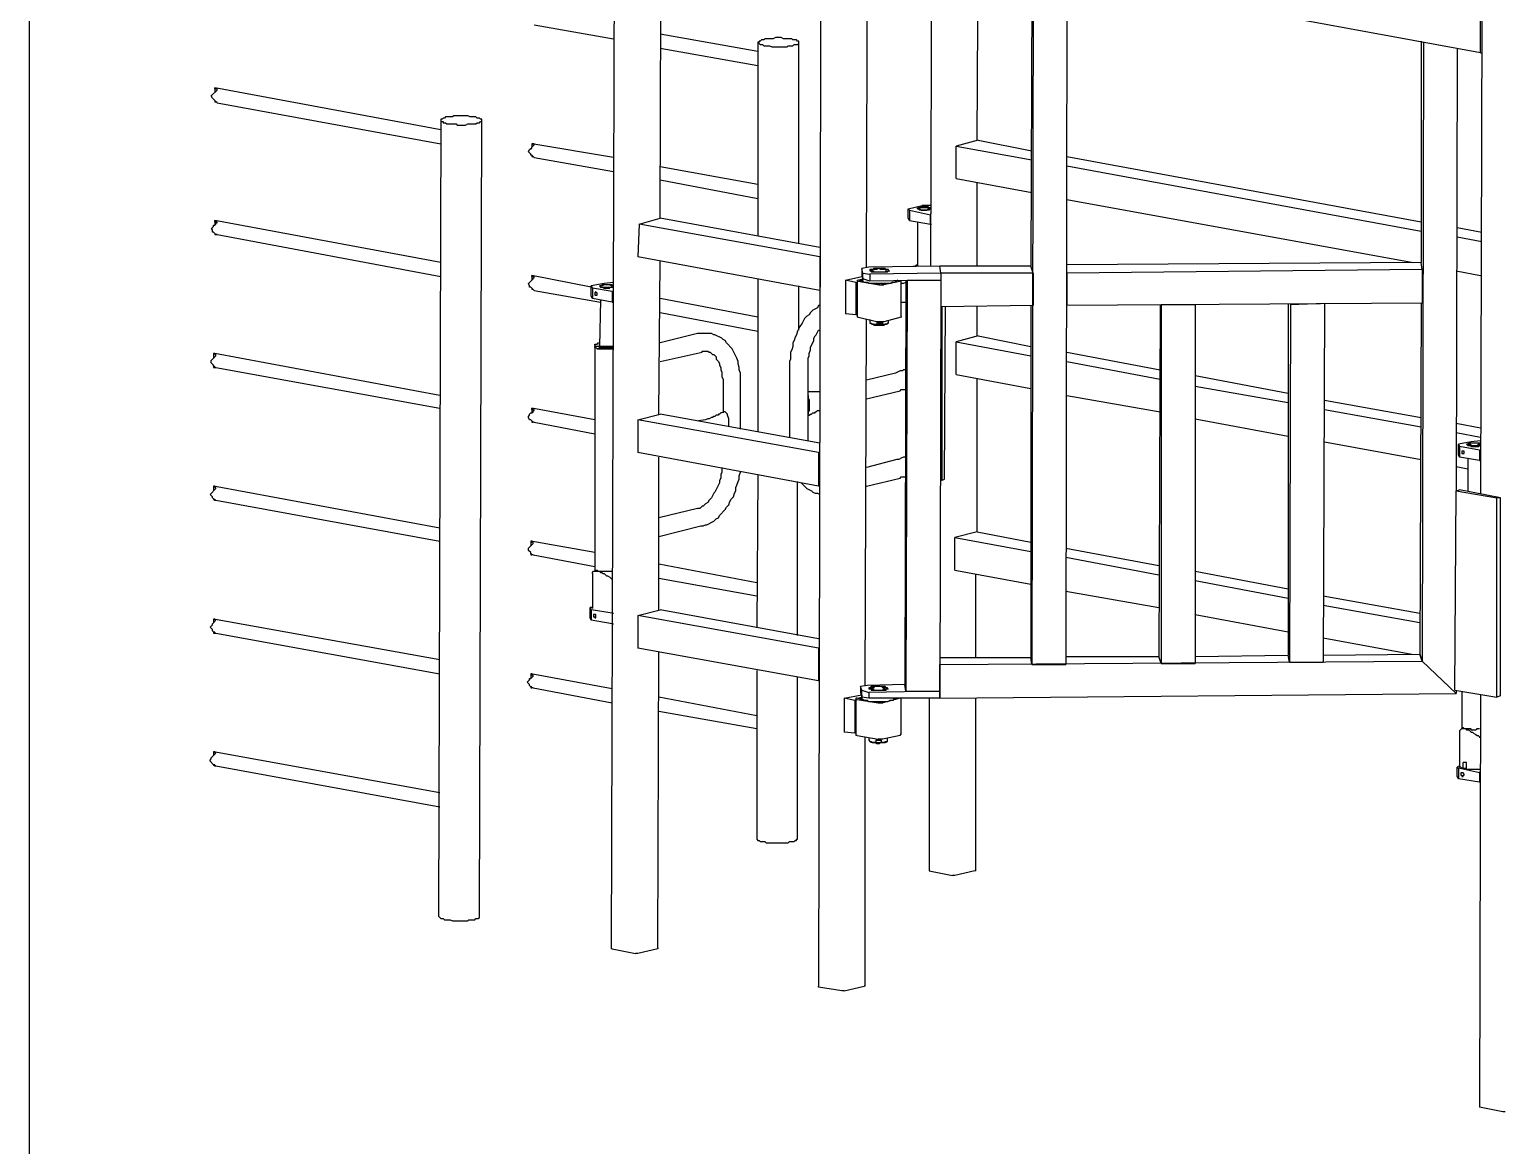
# Model space of a CAD drawing. Extents: x 41 to 1544, y 35 to 1189.
# Drawn here: x 40.6 to 344.3, y 823.5 to 1053.4 of the extents above; entities that cross this region are included whole.
import ezdxf

# ---------------------------------------------------------------- set-up
doc = ezdxf.new("R2010")
doc.units = 0
doc.layers.add('2345-64C-02_Sort_layout', color=7, linetype='CONTINUOUS')

msp = doc.modelspace()

# ---------------------------------------------------------------- linework, layer by layer
at = {"layer": '2345-64C-02_Sort_layout', "color": 7}
for points in [[(40.56, 35.04), (40.56, 1188.72)], [(161.04, 1088.16), (160.32, 864)], [(170.4, 1014.48), (170.64, 1079.52)], [(203.52, 1080.24), (203.04, 856.32)], [(339.36, 1048.5601), (208.56, 1072.5601), (208.8, 1079.28)], [(212.88, 1004.4), (213.12, 1071.84)], [(226.32, 1069.2), (226.08, 1004.64)], [(235.68, 1030.5601), (235.92, 1067.52)], [(246.96, 1061.28), (246.72, 1004.64)], [(247.2, 1061.28), (246.96, 922.56), (253.92, 922.56)], [(254.16, 1061.28), (253.92, 922.56)], [(144.48, 1054.3199), (160.8, 1051.4399)], [(339.6, 1055.52), (339.36, 957.84)], [(339.36, 1048.5601), (339.36, 1055.52)], [(190.56, 1048.8), (170.4, 1052.4)], [(197.52, 1051.4399), (195.84, 1051.4399), (195.36, 1051.6799), (194.16, 1051.6799), (193.68, 1051.4399), (192, 1051.4399), (191.76, 1051.2), (191.28, 1051.2), (191.04, 1050.96), (190.8, 1050.96), (190.8, 1050.72), (190.56, 1050.72), (190.8, 1050.48), (191.04, 1050.24), (191.52, 1050.24), (191.76, 1050), (192.96, 1050), (193.44, 1049.76), (196.56, 1049.76), (196.8, 1050), (197.76, 1050), (198, 1050.24), (198.72, 1050.24), (198.96, 1050.48), (198.96, 1050.96), (198.72, 1050.96), (198.48, 1051.2), (197.76, 1051.2), (197.52, 1051.4399)], [(327.12, 1050.96), (327.12, 1005.36)], [(170.4, 1049.52), (190.56, 1045.92)], [(190.56, 1050.72), (190.56, 1010.88)], [(198.96, 1009.2), (198.96, 1050.72)], [(327.6, 1050.72), (327.36, 923.28), (326.88, 924.72)], [(334.56, 1049.52), (334.32, 958.32)], [(339.36, 1048.5601), (339.6, 1048.5601)], [(78, 1039.6801), (79.2, 1040.88), (79.2, 1041.12), (78.96, 1041.12), (78.72, 1041.12), (78.72, 1041.36)], [(79.2, 1038.24), (78.24, 1039.2), (78, 1039.6799)], [(125.28, 1032.72), (78.72, 1041.36)], [(78.72, 1041.36), (78.72, 1040.4)], [(78.72, 1038.72), (78.72, 1038.48)], [(78.72, 1038.48), (78.96, 1038.48), (79.2, 1038.48)], [(79.2, 1038.24), (125.28, 1029.84)], [(125.28, 1034.64), (124.8, 870.72)], [(132.24, 1035.36), (131.28, 1035.36), (130.8, 1035.6), (127.92, 1035.6), (127.68, 1035.36), (126.24, 1035.36), (126, 1035.12), (125.76, 1035.12), (125.52, 1034.88), (125.28, 1034.88), (125.28, 1034.4), (125.52, 1034.4), (125.76, 1034.4), (125.76, 1034.16), (126.24, 1034.16), (126.48, 1033.9199), (128.4, 1033.9199), (128.64, 1033.6799), (130.32, 1033.6799), (130.8, 1033.9199), (132.48, 1033.9199), (132.72, 1034.16), (133.2, 1034.16), (133.44, 1034.4), (133.68, 1034.4), (133.68, 1034.88), (133.44, 1034.88), (133.2, 1035.12), (132.72, 1035.12), (132.48, 1035.36), (132.24, 1035.36)], [(133.2, 870.72), (133.68, 1034.64)], [(144.48, 1026.96), (144, 1027.4399), (143.76, 1027.4399), (143.76, 1027.6799), (143.28, 1028.16), (143.52, 1028.64), (143.76, 1028.88), (144, 1028.88), (144, 1029.12), (144.48, 1029.6), (144.48, 1029.84), (144.24, 1029.84), (144, 1029.84), (144.24, 1029.84)], [(160.8, 1026.96), (144, 1029.84)], [(144, 1029.84), (144, 1029.12)], [(235.92, 1030.5601), (231.36, 1029.36)], [(235.92, 1030.5601), (246.96, 1028.4)], [(144, 1027.4399), (144, 1027.2)], [(144, 1027.2), (144.24, 1027.2)], [(144.48, 1026.96), (160.8, 1024.08)], [(231.36, 1029.36), (246.96, 1026.48)], [(231.36, 1022.64), (231.36, 1029.36)], [(254.16, 1027.2), (327.12, 1013.76)], [(190.56, 1021.44), (170.4, 1025.04)], [(254.16, 1025.28), (327.12, 1011.84)], [(170.4, 1022.4), (190.56, 1018.56)], [(231.36, 1022.64), (246.96, 1019.76)], [(235.68, 1004.64), (235.68, 1021.68)], [(254.16, 1018.32), (325.44, 1005.36)], [(166.08, 1013.28), (170.4, 1014.48)], [(203.28, 1008.48), (170.4, 1014.48)], [(221.52, 1016.4), (224.4, 1017.12)], [(221.52, 1016.4), (221.76, 1016.16)], [(221.52, 1014.48), (221.52, 1016.4)], [(221.76, 1014), (221.52, 1014.48)], [(221.76, 1016.16), (226.08, 1015.2)], [(221.76, 1016.16), (221.76, 1014)], [(223.68, 1016.64), (223.44, 1016.4)], [(226.08, 1016.4), (225.84, 1016.4), (225.84, 1016.16), (223.92, 1016.16), (223.68, 1016.4), (223.44, 1016.4), (223.44, 1016.64), (223.68, 1016.64)], [(223.44, 1016.4), (223.68, 1016.4)], [(223.68, 1016.64), (223.92, 1016.64), (224.16, 1016.88), (225.6, 1016.88), (225.6, 1016.64), (226.08, 1016.64)], [(223.92, 1016.4), (224.16, 1016.16), (225.36, 1016.16), (225.6, 1016.4), (226.08, 1016.4), (226.08, 1016.64), (223.68, 1016.64), (223.68, 1016.64), (223.68, 1016.4), (223.92, 1016.4)], [(226.08, 1017.12), (224.4, 1017.12)], [(226.08, 1016.4), (226.08, 1016.64)], [(226.08, 1015.44), (226.08, 1015.2)], [(226.08, 1013.28), (226.08, 1015.2)], [(78.72, 1011.12), (78.96, 1011.12), (79.2, 1011.12), (78.96, 1011.12), (78.48, 1011.6), (78.24, 1011.6), (78.24, 1012.08), (78, 1012.32), (78.48, 1012.8), (78.48, 1013.04), (78.72, 1013.04), (78.96, 1013.28), (78.96, 1013.52), (79.2, 1013.52), (79.2, 1013.7599), (78.96, 1013.7599), (78.72, 1013.7599), (78.72, 1014), (78.96, 1014)], [(125.28, 1005.36), (78.72, 1014)], [(78.72, 1014), (78.72, 1013.04)], [(166.08, 1013.28), (165.84, 1006.56)], [(203.28, 1006.56), (166.08, 1013.28)], [(221.76, 1014), (226.08, 1013.28)], [(223.44, 1013.76), (223.44, 1004.64)], [(226.08, 1013.28), (226.32, 1013.28)], [(334.56, 1012.56), (339.6, 1011.6)], [(78.72, 1011.36), (78.72, 1011.12)], [(79.2, 1011.12), (125.28, 1002.48)], [(334.56, 1010.64), (339.6, 1009.68)], [(203.28, 999.6), (165.84, 1006.56)], [(170.16, 974.16), (170.4, 1005.6)], [(203.28, 1006.56), (203.28, 999.6)], [(203.28, 1006.56), (203.52, 1006.56)], [(327.12, 1005.36), (254.16, 1004.88)], [(327.36, 1003.92), (327.12, 1005.36)], [(144.48, 999.6), (143.76, 1000.32), (143.52, 1000.32), (143.52, 1000.56), (143.28, 1001.04), (144.24, 1002), (144.24, 1002.24), (144.48, 1002.24), (144.48, 1002.48), (144.24, 1002.48), (144, 1002.48), (144, 1002.72), (144.24, 1002.72)], [(156.24, 1000.32), (144, 1002.72)], [(144, 1002.72), (144, 1001.76)], [(208.56, 1001.76), (211.92, 1002.48)], [(213.36, 1004.4), (211.92, 1004.16)], [(212.16, 1003.2), (211.92, 1004.16)], [(211.92, 1004.16), (211.92, 1002.72), (212.16, 1002)], [(212.16, 1003.2), (213.6, 1002.96)], [(213.6, 1002.96), (213.6, 1001.52), (212.16, 1002), (212.16, 1003.2)], [(228, 1004.64), (213.36, 1004.4)], [(215.52, 1004.16), (214.32, 1004.16), (214.32, 1003.92), (213.6, 1003.92), (213.6, 1003.68), (213.84, 1003.68), (213.84, 1003.44), (216.96, 1003.44), (216.96, 1003.44), (217.2, 1003.44), (217.44, 1003.68), (217.44, 1003.92), (216.96, 1003.92), (216.72, 1004.16), (215.52, 1004.16)], [(213.6, 1003.68), (213.84, 1003.68), (213.84, 1003.44), (217.2, 1003.44), (217.2, 1003.68), (217.44, 1003.68), (217.44, 1003.92), (216.72, 1003.92), (216.48, 1004.16), (214.56, 1004.16), (214.32, 1003.92), (213.84, 1003.92), (213.84, 1003.68), (213.6, 1003.68)], [(213.6, 1003.68), (213.84, 1003.68)], [(228.24, 1003.2), (213.6, 1002.96)], [(228.24, 1003.2), (228.24, 1001.76), (213.6, 1001.52)], [(214.08, 1003.68), (214.32, 1003.68), (214.32, 1003.44), (216.72, 1003.44), (216.96, 1003.68), (216.96, 1003.92), (215.76, 1003.92), (215.52, 1004.16), (215.28, 1004.16), (215.04, 1003.92), (214.08, 1003.92), (214.08, 1003.68)], [(217.44, 1003.68), (217.68, 1003.68)], [(222.48, 1004.64), (222.96, 1004.64), (223.2, 1004.88), (223.44, 1004.88)], [(228.24, 1003.2), (228, 1004.64)], [(228.24, 1003.2), (228, 1004.64)], [(246.72, 1004.64), (228, 1004.64)], [(247.2, 1003.2), (228.24, 1003.2), (228.24, 996.24)], [(247.2, 1003.2), (247.2, 996.48), (228.24, 996.24)], [(247.2, 1003.2), (246.72, 1004.64)], [(327.36, 1003.92), (254.16, 1003.2), (254.16, 996.48)], [(327.36, 1003.92), (327.36, 996.96), (254.16, 996.48)], [(334.32, 1003.68), (339.36, 1002.72)], [(144, 1000.08), (144, 999.84)], [(144, 999.84), (144, 999.84), (144.24, 999.84)], [(144.48, 999.6), (158.16, 997.2)], [(158.88, 1001.04), (156.24, 1000.56)], [(156.24, 1000.56), (156.48, 1000.08)], [(156.24, 998.4), (156.24, 1000.56)], [(156.48, 1000.08), (156.48, 997.92)], [(160.56, 999.36), (156.48, 1000.08)], [(157.44, 998.88), (157.44, 999.12), (157.2, 999.12), (157.2, 999.36), (156.96, 999.12), (156.96, 998.64), (157.44, 998.64), (157.44, 998.88)], [(158.4, 1000.56), (157.92, 1000.56), (158.16, 1000.32), (158.64, 1000.32), (158.88, 1000.08), (160.08, 1000.08), (160.08, 1000.32), (160.8, 1000.32)], [(158.64, 1000.32), (160.56, 1000.32), (160.56, 1000.56), (160.32, 1000.56), (160.08, 1000.8), (158.64, 1000.8), (158.64, 1000.56), (158.4, 1000.56), (158.4, 1000.56), (158.16, 1000.56), (158.16, 1000.32), (158.64, 1000.32)], [(158.16, 1000.56), (158.16, 1000.32)], [(158.16, 1000.32), (158.4, 1000.32)], [(160.8, 1000.56), (160.56, 1000.56), (160.56, 1000.8), (158.4, 1000.8), (158.4, 1000.56)], [(160.8, 1001.28), (158.88, 1001.04)], [(160.8, 1000.32), (160.56, 1000.56)], [(160.56, 999.36), (160.56, 997.2)], [(160.56, 999.36), (160.8, 999.36)], [(190.56, 1002), (190.56, 970.56)], [(198.96, 991.44), (198.96, 1000.56)], [(203.28, 999.84), (203.28, 999.6)], [(210.72, 1001.28), (208.56, 1001.76), (208.56, 994.8)], [(210.72, 1001.28), (210.72, 994.56)], [(210.72, 1001.28), (210.96, 1001.28)], [(210.96, 1001.76), (212.16, 1002)], [(210.96, 1001.76), (210.96, 1001.52), (211.2, 1001.52)], [(210.96, 1001.52), (210.96, 994.08)], [(211.2, 1001.52), (215.52, 1000.8)], [(211.44, 1001.76), (212.16, 1001.76)], [(211.44, 1001.76), (211.44, 1001.52), (212.16, 1001.52)], [(212.16, 1002.24), (212.16, 1001.76)], [(219.12, 1001.76), (219.12, 1001.52), (218.88, 1001.52), (218.64, 1001.28), (218.16, 1001.28), (217.92, 1001.04), (213.36, 1001.04), (213.12, 1001.28), (212.4, 1001.28), (212.16, 1001.52), (212.16, 1001.52), (212.16, 1001.7599)], [(215.04, 1001.04), (215.76, 1000.8), (216, 1000.8)], [(215.52, 1000.8), (216.48, 1000.8)], [(216.72, 1001.04), (216, 1000.8)], [(220.08, 1001.52), (216.48, 1000.8)], [(219.36, 1001.76), (218.88, 1001.52)], [(220.08, 994.32), (220.08, 1001.76)], [(220.08, 1001.52), (220.08, 1001.7599)], [(221.04, 1001.28), (220.56, 1001.04), (220.08, 1001.04)], [(221.04, 1001.76), (220.8, 918.48)], [(221.28, 1001.76), (221.04, 917.04)], [(221.28, 1001.76), (228.24, 1001.76), (228, 917.04)], [(156.48, 997.92), (156.24, 998.4)], [(160.56, 997.2), (156.48, 997.92)], [(158.16, 997.68), (157.92, 988.08)], [(160.56, 997.2), (160.8, 997.2)], [(190.56, 994.08), (170.4, 997.92)], [(203.28, 996.48), (203.04, 996.48), (202.8, 996), (201.84, 995.52), (201.36, 995.04), (201.12, 994.56), (200.64, 994.32), (200.16, 993.84), (199.68, 992.88), (199.2, 992.16), (198.72, 991.2), (198.48, 990.48), (198.24, 990), (198, 989.28), (197.76, 988.8), (197.76, 988.08), (197.52, 987.36), (197.28, 986.88), (197.28, 985.44), (197.04, 984.96), (197.04, 983.7599)], [(220.08, 997.2), (220.56, 997.2), (220.8, 997.2), (221.04, 997.2)], [(228.48, 960.48), (228.48, 996.24)], [(228.96, 960.72), (229.2, 996.24)], [(235.68, 990.24), (235.68, 996.24)], [(246.72, 996.48), (246.72, 924)], [(273.36, 996.72), (273.12, 924.24)], [(273.6, 996.72), (280.56, 996.72)], [(273.6, 996.72), (273.6, 922.8)], [(280.56, 996.72), (280.56, 922.8)], [(299.76, 996.72), (299.76, 924.48)], [(300.24, 996.72), (300, 923.04)], [(300.24, 996.72), (307.2, 996.96)], [(307.2, 996.96), (306.96, 923.04)], [(327.12, 996.96), (326.88, 924.72)], [(170.4, 995.04), (190.56, 991.2)], [(210.72, 994.56), (208.56, 994.8)], [(210.96, 994.56), (210.72, 994.56)], [(211.2, 994.08), (210.96, 994.08)], [(211.2, 994.08), (215.28, 993.12)], [(212.64, 918.24), (212.88, 993.6)], [(213.6, 993.6), (213.6, 992.88)], [(220.08, 994.08), (216.48, 993.12)], [(217.44, 992.88), (217.44, 993.36)], [(220.08, 994.32), (220.08, 994.08)], [(178.08, 990.72), (170.4, 988.8)], [(180.72, 990.72), (178.08, 990.72)], [(186.96, 980.4), (186.96, 982.56), (186.72, 983.28), (186.72, 983.7599), (186.48, 984.48), (186.48, 984.96), (186.24, 985.68), (185.28, 987.6), (184.08, 988.8), (183.84, 989.28), (183.36, 989.52), (183.12, 989.7599), (181.68, 990.48), (181.44, 990.48), (180.96, 990.72), (180.72, 990.72)], [(200.88, 983.76), (200.88, 985.68), (201.12, 986.16), (201.12, 986.64), (201.36, 987.36), (201.36, 987.84), (202.08, 989.28), (202.08, 989.7599), (202.32, 990.24), (202.56, 990.48), (203.04, 991.44), (203.28, 991.44)], [(213.6, 992.88), (213.84, 992.88), (214.08, 992.64), (215.28, 992.64)], [(213.6, 992.88), (213.84, 992.88)], [(213.84, 992.88), (213.84, 992.64)], [(217.2, 992.64), (216.72, 992.64), (216.48, 992.4), (214.56, 992.4), (214.32, 992.64), (213.84, 992.64)], [(215.28, 993.12), (215.04, 993.12), (215.04, 992.64), (216.24, 992.64), (216.24, 993.12), (216, 993.12)], [(216.48, 993.12), (215.28, 993.12)], [(215.28, 993.12), (215.52, 993.12)], [(216, 993.12), (216, 992.88), (215.28, 992.88), (215.28, 993.12)], [(215.28, 993.12), (215.52, 993.12)], [(215.52, 992.88), (215.52, 993.12)], [(215.52, 992.88), (215.52, 993.12)], [(216, 993.12), (215.76, 993.12)], [(215.76, 993.12), (216, 993.12)], [(216, 993.12), (216.24, 993.12)], [(216.24, 992.64), (216.96, 992.64), (217.2, 992.88), (217.44, 992.88)], [(217.2, 992.64), (217.2, 992.88)], [(235.92, 990.24), (231.36, 989.04)], [(235.92, 990.24), (246.72, 988.08)], [(160.8, 987.84), (157.92, 987.84), (157.68, 988.08), (157.2, 988.08), (156.96, 988.32), (156.96, 988.56), (157.44, 988.56), (157.68, 988.8), (157.92, 988.8)], [(156.96, 988.32), (156.96, 988.08)], [(156.96, 988.08), (156.96, 942.24)], [(156.96, 988.08), (156.96, 987.84), (157.2, 987.84), (157.44, 987.6), (157.92, 987.6)], [(160.8, 987.6), (157.44, 987.6), (157.2, 987.84), (156.96, 987.84), (156.96, 988.08)], [(160.8, 988.08), (158.16, 988.08), (157.92, 988.32), (157.92, 988.56)], [(157.92, 988.32), (157.92, 988.08)], [(157.92, 987.6), (160.8, 987.6)], [(179.04, 986.88), (179.04, 987.12), (180, 987.12)], [(180, 987.12), (180.24, 987.12), (180.48, 986.88), (180.72, 986.88), (181.2, 986.4), (181.44, 986.4), (181.92, 985.92), (181.92, 985.44), (182.4, 984.96), (182.64, 984.48), (182.64, 984.24), (182.88, 983.7599), (182.88, 983.28), (183.12, 982.8), (183.12, 981.84), (183.36, 981.36), (183.36, 980.4)], [(231.36, 982.32), (231.36, 989.04), (246.72, 986.16)], [(78.48, 984), (78.48, 983.7599), (78.72, 983.7599), (78.96, 983.76), (78.72, 983.7599), (78.48, 984), (78.48, 984.24), (78, 984.72), (78, 984.96), (78, 985.2), (78.96, 986.16), (78.96, 986.4), (78.72, 986.4), (78.72, 986.64), (78.48, 986.64), (78.72, 986.64)], [(78.48, 986.64), (78.48, 985.68)], [(125.04, 978), (78.72, 986.64)], [(170.4, 984.96), (179.04, 986.88)], [(254.16, 986.88), (273.36, 983.28)], [(254.16, 984.96), (273.36, 981.36)], [(78.48, 984), (78.72, 984)], [(78.96, 983.76), (125.04, 975.36)], [(197.04, 983.76), (197.04, 969.36)], [(200.88, 968.64), (200.88, 983.76)], [(218.88, 982.56), (212.88, 981.12)], [(220.8, 983.28), (220.56, 983.28), (220.32, 983.04), (219.84, 983.04), (218.88, 982.56)], [(231.36, 982.32), (246.72, 979.44)], [(235.68, 949.92), (235.68, 981.36)], [(280.56, 982.08), (299.76, 978.48)], [(183.36, 980.4), (183.36, 974.4)], [(186.96, 971.04), (186.96, 980.4)], [(203.28, 978.72), (200.88, 978.72)], [(200.88, 978), (200.88, 977.52), (201.12, 977.04), (201.12, 974.88), (200.88, 974.64), (200.88, 974.16)], [(212.88, 977.28), (219.84, 978.96)], [(219.84, 978.96), (220.08, 979.2), (220.8, 979.2)], [(254.16, 978), (273.36, 974.64)], [(280.56, 979.92), (299.76, 976.56)], [(144.48, 972.48), (144.24, 972.48), (143.76, 972.96), (143.52, 972.96), (143.28, 973.44), (143.28, 973.68), (143.52, 973.92), (143.52, 974.16), (143.76, 974.4), (144, 974.4), (144.24, 974.64), (144.24, 974.88), (144.48, 974.88), (144.48, 975.12), (144.24, 975.12), (144, 975.12), (144, 975.36), (144.24, 975.36)], [(156.96, 972.96), (144, 975.36)], [(144, 975.36), (144, 974.4)], [(307.2, 977.04), (327.12, 973.44)], [(307.2, 975.12), (327.12, 971.52)], [(144, 972.72), (144, 972.48)], [(144, 972.48), (144.24, 972.48)], [(144.48, 972.48), (156.96, 970.08)], [(165.84, 972.96), (170.4, 974.16)], [(165.84, 972.96), (165.84, 966.24)], [(203.04, 966.24), (165.84, 972.96)], [(203.28, 968.16), (170.4, 974.16)], [(179.76, 972.96), (178.32, 972.72)], [(183.6, 974.64), (183.12, 974.4), (182.88, 974.4), (182.64, 974.16), (182.4, 974.16), (182.4, 973.92), (181.92, 973.92), (181.68, 973.68), (181.44, 973.68), (181.2, 973.44), (180.96, 973.44), (180.48, 973.2), (180.24, 973.2), (179.76, 972.96)], [(184.56, 971.52), (184.56, 973.2), (184.32, 973.92), (184.32, 974.16), (183.84, 974.64), (183.6, 974.64)], [(200.88, 973.92), (201.12, 973.92), (201.36, 974.16), (201.6, 974.16), (201.84, 974.4), (202.32, 974.4), (202.32, 974.64), (202.56, 974.64), (202.8, 974.88), (203.28, 974.88)], [(280.56, 973.2), (299.76, 969.6)], [(334.32, 972.24), (339.36, 971.28)], [(334.32, 970.32), (339.36, 969.36)], [(203.04, 959.28), (165.84, 966.24)], [(203.04, 966.24), (203.04, 959.28)], [(203.04, 966.24), (203.28, 966.24)], [(307.2, 968.4), (327.12, 964.8)], [(337.44, 968.4), (334.8, 967.92)], [(334.8, 967.92), (335.04, 967.44)], [(334.8, 965.76), (334.8, 967.92)], [(335.04, 967.44), (335.04, 965.28)], [(339.12, 966.72), (335.04, 967.44)], [(336, 966.24), (336, 966.48), (335.52, 966.48), (335.52, 966), (336, 966), (336, 966.24)], [(336.72, 967.92), (336.48, 967.92), (336.72, 967.68), (337.2, 967.68), (337.44, 967.44), (338.88, 967.44), (339.12, 967.68), (339.36, 967.68)], [(336.96, 968.16), (336.72, 967.92), (336.72, 967.68)], [(338.88, 968.16), (336.96, 968.16), (336.96, 967.92), (336.72, 967.92), (337.2, 967.92), (337.44, 967.68), (338.88, 967.68), (338.88, 967.92), (339.12, 967.92), (339.12, 967.92), (339.36, 967.92), (339.12, 968.16), (338.88, 968.16)], [(339.36, 967.68), (338.88, 967.68), (338.64, 967.44), (337.68, 967.44), (337.44, 967.68), (336.72, 967.68), (336.72, 967.92)], [(339.36, 968.64), (337.44, 968.4)], [(339.12, 966.72), (339.12, 964.56)], [(339.12, 966.72), (339.36, 966.72)], [(339.36, 967.92), (339.36, 968.16)], [(170.16, 933.84), (170.16, 965.28)], [(183.12, 963.12), (183.12, 962.16), (182.88, 961.68), (182.88, 960.96), (182.64, 960.48), (182.64, 960), (181.68, 958.08), (181.44, 957.84), (180.96, 956.88), (180.48, 956.4), (180.24, 955.92), (179.76, 955.68), (179.28, 955.2), (179.04, 955.2), (178.56, 954.72), (178.08, 954.72)], [(219.12, 964.8), (212.88, 963.12)], [(220.8, 965.28), (220.56, 965.28), (220.08, 965.04), (219.6, 964.8), (219.12, 964.8)], [(334.32, 963.36), (336.72, 962.88)], [(335.04, 965.28), (334.8, 965.76)], [(339.12, 964.56), (335.04, 965.28)], [(336.72, 965.04), (336.72, 958.32)], [(339.12, 964.56), (339.36, 964.56)], [(178.8, 951.12), (179.28, 951.12), (179.76, 951.36), (180, 951.36), (181.44, 952.08), (181.92, 952.56), (182.4, 952.8), (182.64, 953.28), (183.84, 954.48), (184.08, 954.96), (184.56, 955.44), (184.8, 956.16), (185.04, 956.64), (185.52, 957.12), (185.76, 957.84), (186, 958.32), (186, 959.04), (186.24, 959.52), (186.48, 960.24), (186.72, 960.72), (186.72, 961.44), (186.96, 962.16), (186.96, 962.4)], [(190.56, 961.68), (190.32, 930.24)], [(198.72, 928.56), (198.72, 960.24)], [(199.44, 960), (200.64, 958.8), (201.6, 958.32), (201.84, 958.08), (202.32, 957.84), (202.8, 957.84), (203.28, 957.6)], [(212.88, 959.28), (219.84, 960.96)], [(219.84, 960.96), (220.08, 961.2), (220.8, 961.2)], [(228.24, 960.72), (228.48, 960.48)], [(228.96, 960.72), (228.48, 960.48)], [(78.48, 956.64), (78.48, 956.64), (78.72, 956.4), (78.96, 956.4), (78.72, 956.4), (78.24, 956.88), (78.24, 957.12), (77.76, 957.6), (78.96, 958.8), (78.96, 959.04), (78.72, 959.04), (78.72, 959.28), (78.72, 959.28), (78.48, 959.28), (78.72, 959.28)], [(125.04, 950.64), (78.48, 959.28)], [(78.48, 959.28), (78.48, 958.32)], [(203.28, 959.52), (203.04, 959.28)], [(334.08, 917.28), (334.32, 958.32)], [(334.32, 958.32), (335.04, 958.56)], [(334.32, 958.32), (342.72, 956.88)], [(343.44, 956.88), (335.04, 958.56)], [(343.44, 956.88), (342.72, 956.88)], [(342.72, 915.84), (342.72, 956.88)], [(343.44, 916.08), (343.44, 956.88)], [(78.48, 956.64), (78.72, 956.64)], [(78.96, 956.4), (125.04, 948)], [(178.08, 954.72), (170.16, 952.8)], [(170.16, 948.96), (178.8, 951.12)], [(144.24, 945.12), (144, 945.12), (143.76, 945.36), (143.76, 945.6), (143.28, 946.08), (143.28, 946.32), (143.28, 946.56), (144.24, 947.52), (144.24, 947.7599), (144, 947.7599), (144, 948), (143.76, 948), (144, 948)], [(156.96, 945.6), (143.76, 948)], [(143.76, 948), (143.76, 947.04)], [(235.68, 949.92), (231.12, 948.72)], [(231.12, 942), (231.12, 948.72), (246.72, 945.84)], [(235.68, 949.92), (246.72, 947.76)], [(143.76, 945.36), (144, 945.36)], [(143.76, 945.36), (143.76, 945.12), (144, 945.12)], [(144.24, 945.12), (156.96, 942.72)], [(253.92, 946.56), (273.12, 942.96)], [(253.92, 944.64), (273.12, 941.04)], [(156.48, 941.28), (156.48, 941.52), (156.72, 941.7599), (157.92, 941.7599), (158.16, 941.52), (158.4, 941.52), (158.64, 941.28), (158.88, 941.28), (159.36, 940.8), (159.6, 940.8), (160.08, 940.56), (160.56, 940.08), (160.56, 939.84)], [(156.96, 942.24), (156.96, 941.76)], [(156.96, 942.24), (156.96, 942), (157.44, 942), (157.68, 941.7599), (160.56, 941.7599)], [(156.96, 942.24), (156.96, 942), (157.2, 942), (157.44, 941.7599), (157.68, 941.7599)], [(157.68, 941.76), (160.56, 941.7599)], [(190.32, 939.36), (170.16, 943.2)], [(231.12, 942), (246.72, 939.12)], [(280.56, 941.76), (299.76, 938.16)], [(156.48, 941.28), (156.48, 934.08)], [(170.16, 940.32), (190.32, 936.72)], [(235.44, 924), (235.44, 941.04)], [(280.56, 939.84), (299.76, 936.24)], [(253.92, 937.68), (273.12, 934.32)], [(306.96, 936.72), (326.88, 933.12)], [(156, 934.32), (156.24, 933.84)], [(156.48, 934.32), (156, 934.32)], [(156, 932.16), (156, 934.32)], [(156.24, 933.84), (156.24, 931.68)], [(160.56, 933.12), (156.24, 933.84)], [(157.2, 932.64), (157.2, 932.88), (156.72, 932.88), (156.72, 932.4), (156.96, 932.4), (156.96, 932.16), (157.2, 932.16), (157.2, 932.64)], [(160.56, 933.12), (160.56, 930.96)], [(160.56, 933.12), (160.8, 933.12)], [(165.84, 932.64), (170.4, 933.84)], [(165.84, 932.64), (165.84, 925.92)], [(203.04, 925.92), (165.84, 932.64)], [(203.04, 927.84), (170.4, 933.84)], [(280.56, 932.88), (299.76, 929.28)], [(306.96, 934.8), (326.88, 931.2)], [(78.48, 929.28), (78.48, 929.28), (78.48, 929.04), (78.72, 929.04), (78.96, 929.04), (78.72, 929.04), (78.24, 929.52), (78.24, 929.7599), (77.76, 930.24), (78.24, 930.72), (78.24, 930.96), (78.96, 931.68), (78.72, 931.92), (78.48, 931.92), (78.72, 931.92)], [(125.04, 923.52), (78.48, 931.92)], [(78.48, 931.92), (78.48, 931.2)], [(156.24, 931.68), (156, 932.16)], [(160.56, 930.96), (156.24, 931.68)], [(160.56, 930.96), (160.8, 930.96)], [(78.48, 929.28), (78.72, 929.28)], [(78.96, 929.04), (125.04, 920.64)], [(306.96, 928.08), (325.2, 924.72)], [(203.04, 919.2), (165.84, 925.92)], [(169.92, 864.24), (170.16, 925.2)], [(203.04, 925.92), (203.04, 919.2)], [(203.04, 925.92), (203.28, 925.92)], [(228, 924), (246.72, 924)], [(246.96, 922.56), (246.72, 924)], [(253.92, 924.24), (273.12, 924.24)], [(273.6, 922.8), (273.12, 924.24)], [(280.56, 924.24), (299.76, 924.48)], [(300, 923.04), (299.76, 924.48)], [(306.96, 924.48), (326.88, 924.72), (327.36, 923.28)], [(144.24, 917.76), (144, 917.76), (143.52, 918.24), (143.52, 918.48), (143.04, 918.96), (143.52, 919.44), (143.52, 919.68), (143.76, 919.68), (144.24, 920.16), (144.24, 920.4), (144, 920.4), (144, 920.64), (143.76, 920.64), (144, 920.64)], [(160.56, 917.52), (143.76, 920.64)], [(143.76, 920.64), (143.76, 919.68)], [(190.32, 921.36), (190.32, 886.8)], [(228, 922.56), (327.36, 923.28), (334.32, 916.56)], [(228, 915.6), (228, 922.56)], [(273.6, 922.8), (280.56, 922.8)], [(300, 923.04), (306.96, 923.04)], [(334.32, 917.28), (334.32, 916.56), (327.36, 923.28)], [(143.76, 918), (144, 918)], [(143.76, 918), (143.76, 917.76), (144, 917.76)], [(144.24, 917.76), (160.56, 914.64)], [(198.72, 886.8), (198.72, 919.92)], [(203.04, 919.2), (203.28, 919.2)], [(213.12, 918.24), (211.68, 918)], [(211.92, 917.28), (211.68, 918)], [(211.68, 918), (211.68, 916.8), (211.92, 915.84)], [(211.92, 917.28), (213.36, 916.8)], [(213.36, 916.8), (213.36, 915.6), (211.92, 915.84), (211.92, 917.28)], [(220.8, 918.48), (213.12, 918.24)], [(215.28, 918), (213.84, 918), (213.6, 917.76), (213.36, 917.76), (213.36, 917.52), (213.84, 917.52), (213.84, 917.28), (216.72, 917.28), (216.96, 917.28), (216.96, 917.52), (217.2, 917.52), (217.2, 917.76), (216.96, 917.76), (216.72, 918), (215.28, 918)], [(213.6, 917.52), (213.84, 917.52), (214.08, 917.28), (216.72, 917.28), (216.96, 917.52), (217.2, 917.52), (217.2, 917.76), (216.96, 917.76), (216.72, 918), (216.48, 918), (216.24, 918), (213.84, 918), (213.84, 917.76), (213.6, 917.76), (213.6, 917.52)], [(213.6, 917.52), (213.84, 917.52)], [(213.84, 917.52), (214.32, 917.52), (214.32, 917.28), (216.24, 917.28), (216.48, 917.52), (216.72, 917.52), (216.72, 917.76), (216.24, 917.76), (216, 918), (215.52, 918), (215.28, 918), (214.56, 918), (214.32, 917.76), (213.84, 917.76), (213.84, 917.52)], [(217.2, 917.52), (217.44, 917.52)], [(221.04, 917.04), (220.8, 918.48)], [(334.08, 917.28), (342.72, 915.84)], [(190.32, 912), (170.16, 915.84)], [(208.32, 915.6), (211.92, 916.32)], [(210.48, 915.12), (208.32, 915.6), (208.32, 908.64)], [(210.48, 915.12), (210.72, 915.36)], [(210.48, 915.12), (210.48, 908.4)], [(210.72, 915.6), (210.72, 907.92)], [(210.96, 915.6), (210.72, 915.6), (210.72, 915.36), (210.96, 915.36)], [(210.96, 915.6), (211.92, 915.84)], [(210.96, 915.36), (215.28, 914.64)], [(211.2, 915.6), (211.92, 915.6)], [(211.2, 915.6), (211.92, 915.36)], [(211.92, 916.32), (211.92, 915.6)], [(218.88, 915.6), (218.64, 915.36), (218.4, 915.36), (218.4, 915.12), (217.68, 915.12), (217.2, 914.88), (213.36, 914.88), (213.12, 915.12), (212.4, 915.12), (212.16, 915.36), (211.92, 915.36), (211.92, 915.6)], [(228, 917.04), (213.36, 916.8)], [(228, 917.04), (228, 915.6), (213.36, 915.6)], [(214.8, 914.88), (215.52, 914.64), (215.76, 914.64)], [(215.28, 914.64), (216.24, 914.64)], [(216.48, 914.88), (215.76, 914.64)], [(219.84, 915.6), (216.24, 914.64)], [(219.12, 915.6), (218.88, 915.36)], [(220.08, 908.16), (220.08, 915.6)], [(221.04, 917.04), (228, 917.04)], [(225.84, 915.6), (225.84, 880.08)], [(228, 915.6), (334.32, 916.56)], [(235.44, 880.08), (235.44, 915.6)], [(335.52, 917.04), (335.52, 909.84)], [(339.36, 916.32), (339.12, 831.36)], [(343.44, 916.08), (342.72, 915.84)], [(170.16, 912.96), (190.32, 909.36)], [(210.48, 908.4), (208.32, 908.64)], [(210.72, 908.4), (210.48, 908.4)], [(220.08, 908.16), (219.84, 908.16), (219.84, 907.92)], [(335.04, 908.88), (335.52, 909.36), (336.24, 909.36), (336.48, 909.12), (336.96, 909.12), (337.44, 908.64), (337.68, 908.64), (337.92, 908.4), (338.4, 908.16), (338.64, 907.92), (338.88, 907.92), (339.12, 907.68), (339.12, 907.44)], [(335.04, 908.88), (335.04, 901.44)], [(335.52, 909.84), (335.52, 909.36)], [(335.52, 909.84), (335.52, 909.6), (335.76, 909.6), (335.76, 909.36), (337.2, 909.36), (337.68, 909.12), (338.4, 909.12), (338.88, 909.36), (339.12, 909.36)], [(335.52, 909.84), (335.52, 909.6), (335.76, 909.6), (336, 909.36), (336.24, 909.36)], [(336.24, 909.36), (337.2, 909.36), (337.44, 909.12), (338.4, 909.12), (338.64, 909.36), (339.12, 909.36)], [(210.96, 907.92), (210.72, 907.92)], [(210.96, 907.92), (215.28, 907.2)], [(212.64, 856.32), (212.64, 907.68)], [(213.36, 907.44), (213.36, 906.96)], [(213.36, 906.96), (213.6, 906.72), (213.84, 906.72), (214.08, 906.48), (215.04, 906.48)], [(213.36, 906.96), (213.6, 906.96)], [(213.6, 906.72), (213.84, 906.72)], [(216.96, 906.72), (216.96, 906.48), (215.76, 906.48), (215.52, 906.24), (215.04, 906.24), (214.8, 906.48), (213.84, 906.48), (213.6, 906.72)], [(215.04, 906.96), (214.8, 906.96), (214.8, 906.48), (216, 906.48), (216, 906.96), (215.76, 906.96)], [(215.04, 906.96), (215.04, 906.96), (215.28, 907.2)], [(215.28, 906.96), (215.28, 906.96), (215.04, 906.96)], [(215.28, 906.96), (215.04, 906.96), (215.76, 906.96), (216, 906.96)], [(215.04, 906.96), (215.28, 906.96)], [(215.28, 906.96), (215.28, 907.2)], [(216.24, 907.2), (215.28, 907.2)], [(215.28, 907.2), (215.28, 907.2), (215.28, 906.96)], [(215.52, 906.96), (215.28, 906.96)], [(215.76, 906.96), (215.76, 906.96), (215.52, 906.96), (215.52, 907.2)], [(215.76, 906.96), (215.76, 906.96), (215.76, 907.2)], [(216, 906.48), (216.72, 906.48), (216.72, 906.72), (217.2, 906.72), (217.2, 906.96)], [(219.84, 907.92), (216.24, 907.2)], [(216.96, 906.72), (217.2, 906.72)], [(217.2, 906.96), (217.2, 907.44)], [(78.48, 901.92), (78.72, 901.68), (78.96, 901.68), (78.72, 901.68), (78.72, 901.92), (78.48, 901.92), (77.76, 902.64), (77.76, 902.88), (78, 903.12), (78, 903.36), (78.96, 904.32), (78.72, 904.56), (78.48, 904.56), (78.72, 904.56)], [(125.04, 896.16), (78.48, 904.56)], [(78.48, 904.56), (78.48, 903.84)], [(339.12, 900.96), (336.48, 900.96), (336.48, 902.4), (335.76, 902.4)], [(335.76, 901.2), (335.76, 902.4)], [(78.48, 901.92), (78.72, 901.92)], [(78.96, 901.68), (125.04, 893.28)], [(335.04, 901.68), (334.56, 901.44)], [(334.56, 901.44), (334.8, 901.2)], [(334.56, 899.52), (334.56, 901.44)], [(334.8, 899.04), (334.56, 899.52)], [(334.8, 901.2), (334.8, 899.04)], [(339.12, 900.24), (334.8, 901.2)], [(339.12, 898.32), (334.8, 899.04)], [(335.76, 901.2), (335.52, 901.2), (335.28, 901.44), (335.04, 901.44)], [(336, 900), (335.76, 900.24), (335.28, 900.24), (335.28, 899.76), (335.52, 899.76), (335.52, 899.52), (335.76, 899.52), (335.76, 899.76), (336, 899.76), (336, 900)], [(335.76, 901.2), (336.48, 901.2)], [(339.12, 900.24), (339.12, 900.48)], [(339.12, 900.24), (339.12, 898.32)], [(339.12, 898.32), (339.36, 898.32)], [(190.32, 886.8), (190.32, 886.56), (190.56, 886.32), (190.8, 886.32), (191.04, 886.08), (192, 886.08), (192.24, 885.84), (196.8, 885.84), (197.04, 886.08), (198, 886.08), (198.24, 886.32), (198.48, 886.32), (198.48, 886.56), (198.72, 886.56), (198.72, 886.8)], [(225.84, 880.08), (230.64, 879.12)], [(225.84, 880.08), (225.84, 880.08)], [(231.12, 879.12), (230.64, 879.12)], [(235.2, 880.08), (231.12, 879.12)], [(235.44, 880.08), (235.44, 880.08), (235.2, 880.08)], [(124.8, 870.72), (125.28, 870.24), (125.76, 870.24), (126, 870), (127.2, 870), (127.68, 869.76), (130.8, 869.76), (131.04, 870), (132.24, 870), (132.48, 870.24), (132.72, 870.24), (132.96, 870.24), (133.2, 870.48), (133.2, 870.72)], [(160.56, 864), (160.32, 864)], [(160.56, 864), (165.36, 863.04)], [(165.84, 863.04), (165.36, 863.04)], [(169.92, 864), (165.84, 863.04)], [(169.92, 864.24), (169.92, 864)], [(203.04, 856.08), (203.04, 856.32)], [(208.32, 855.36), (207.84, 855.36), (203.04, 856.08)], [(208.32, 855.36), (212.4, 856.32)], [(212.64, 856.32), (212.4, 856.32)], [(344.4, 830.4), (343.92, 830.4), (339.12, 831.36)]]:
    msp.add_lwpolyline(points, dxfattribs=at)

doc.saveas('drawing.dxf')
